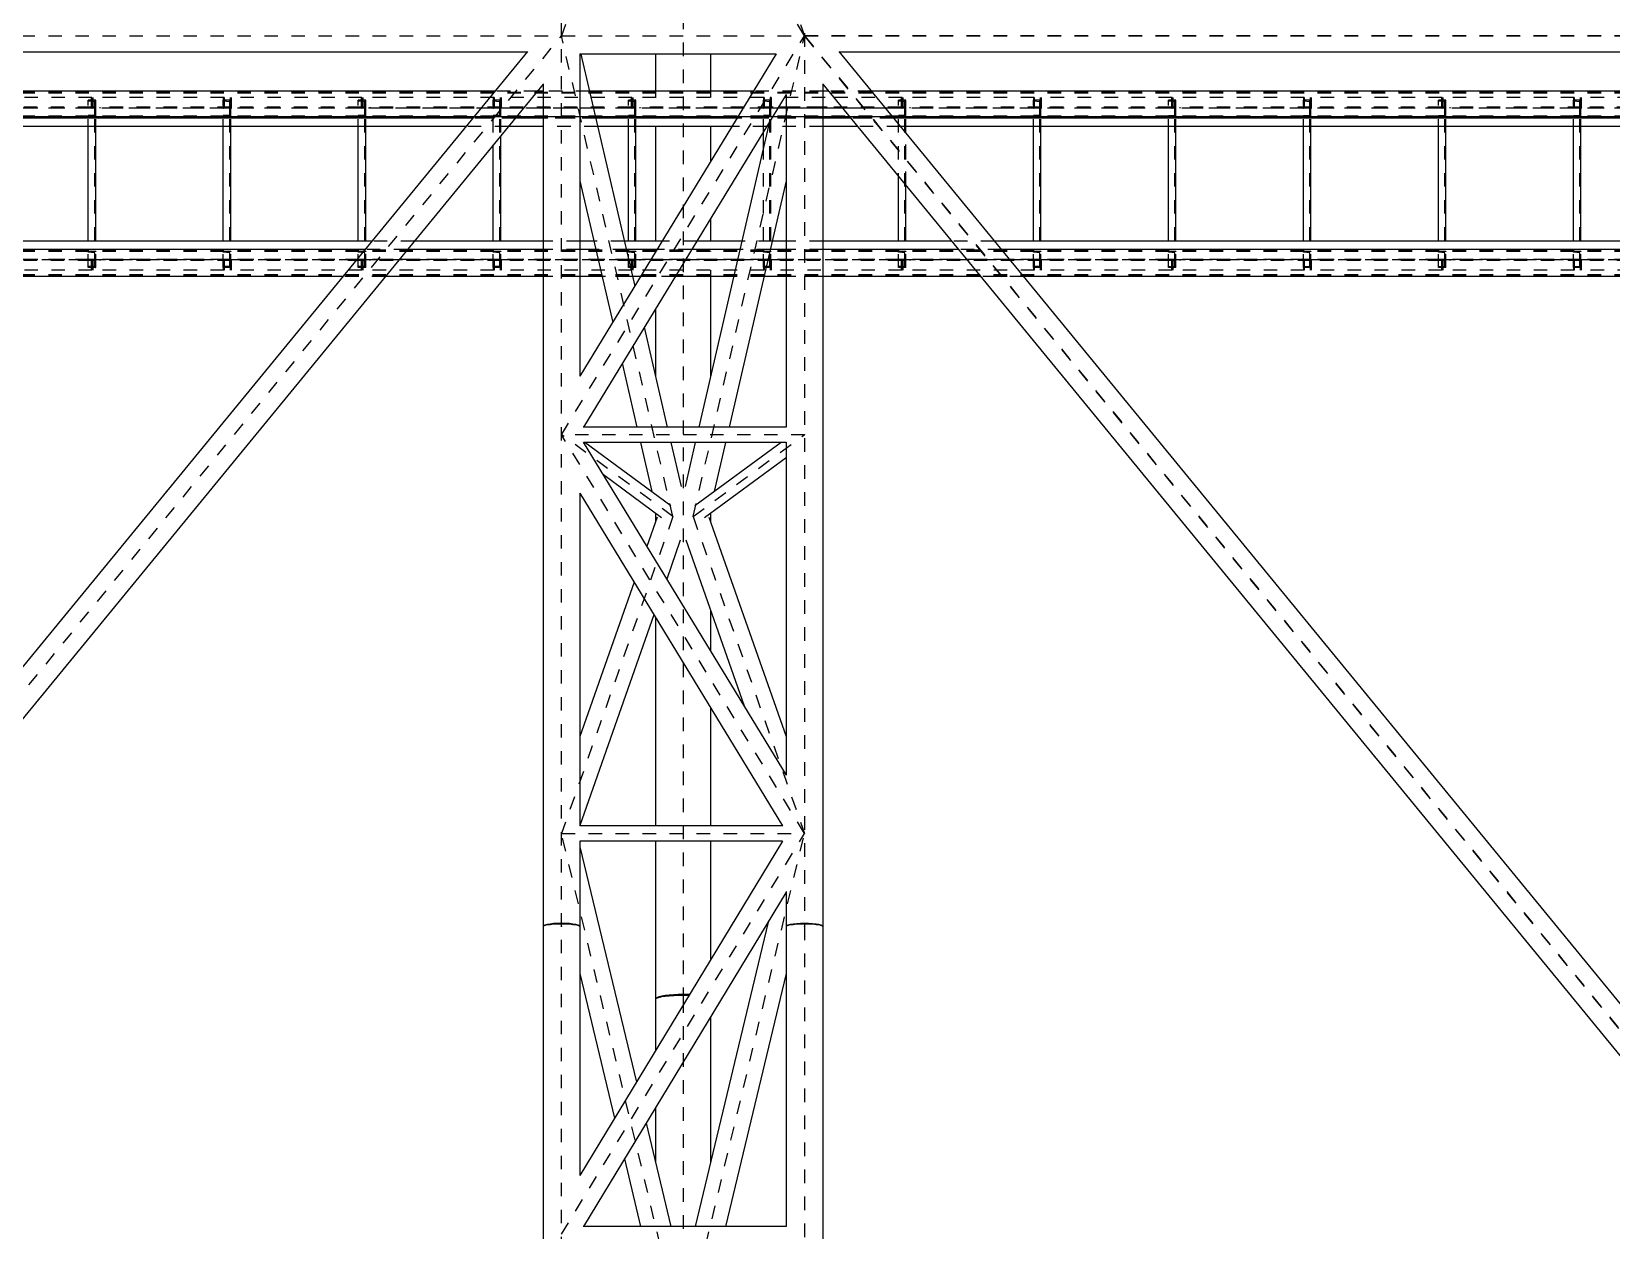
# Model space of a CAD drawing. Header units: millimetres. Extents: x 149919 to 150445, y 136651 to 136866.
# Drawn here: x 150305.14 to 150316.84, y 136816.72 to 136825.6 of the extents above; entities that cross this region are included whole.
import ezdxf

# ---------------------------------------------------------------- set-up
doc = ezdxf.new("R2010")
doc.units = ezdxf.units.MM
doc.header["$LTSCALE"] = 0.25
for name, pattern in [('CENTER', [50.8, 31.75, -6.35, 6.35, -6.35]), ('XKITLINE00', [0]), ('XKITLINE02', [4, 2, -2]), ('XKITLINE03', [6, 3, -1, 1, -1])]:
    doc.linetypes.add(name, pattern=pattern)

# ---------------------------------------------------------------- blocks, each defined once
blk = doc.blocks.new('çatıı')
at = {"color": 8, "linetype": 'CENTER'}
for p, q in [((16725, 16860.1), (16725, 18041.9)), ((16905, 18041.9), (16905, 16860.1)), ((16815, 17975), (16815, 16806.3)), ((16905, 17520), (16725, 17815.4)), ((16807.5, 17754.7), (16725, 17520)), ((16822.5, 17754.7), (16905, 17520)), ((15265, 15740.3), (16725, 17520)), ((15265, 17520), (16725, 17520)), ((16725, 17224.5), (16905, 17520)), ((16725, 17520), (16905, 17520)), ((16807.5, 17163.8), (16725, 17520)), ((16822.5, 17163.8), (16905, 17520)), ((17635, 17520), (16905, 17520)), ((16905, 17520), (17635, 16630.1)), ((17635, 16630.1), (16905, 17520)), ((16905, 17520), (17635, 17520)), ((16905, 16929.1), (16725, 17224.5)), ((16905, 17224.5), (16725, 17224.5)), ((16807.5, 17163.8), (16725, 17224.5)), ((16822.5, 17163.8), (16905, 17224.5)), ((16807.5, 17163.8), (16725, 16929.1)), ((16822.5, 17163.8), (16905, 16929.1)), ((16725, 16632.2), (16905, 16929.1)), ((16725, 16929.1), (16905, 16929.1)), ((16807.5, 16585.3), (16725, 16929.1)), ((16822.5, 16585.3), (16905, 16929.1)), ((16725, 15740.3), (16725, 16860.1)), ((16905, 16860.1), (16905, 15740.3)), ((16815, 16806.3), (16815, 15914.4))]:
    blk.add_line(p, q, dxfattribs=at)
at = {"color": 8, "linetype": 'XKITLINE00'}
for p, q in [((16699.2, 17507.8), (15290.7, 17507.8)), ((16699.8, 17508.4), (15994.5, 16648.8)), ((16884.1, 17506.6), (16738.6, 17267.9)), ((16738.6, 17506.6), (16738.6, 17267.9)), ((16883.9, 17506.3), (16738.6, 17506.3)), ((16739.4, 17506.3), (16779.2, 17334.5)), ((16794.7, 17506.3), (16794.7, 17474.3)), ((16835.3, 17506.3), (16835.3, 17474.3)), ((16930.3, 17508.4), (17635, 16649.3)), ((16930.3, 17508.4), (17635, 16649.3)), ((17635, 17507.8), (16930.7, 17507.8)), ((17635, 17507.8), (16930.7, 17507.8)), ((16711.3, 17484.1), (16010.8, 16630.1)), ((16711.3, 17484.4), (16711.3, 16860.1)), ((16918.6, 17484.4), (16918.6, 16860.1)), ((16918.6, 17484.1), (17619.2, 16630.1)), ((16918.6, 17484.1), (17619.2, 16630.1)), ((16891.3, 17476.6), (16741.2, 17230.2)), ((16891.3, 17476.6), (16891.3, 17230.2)), ((16794.7, 17460.6), (16794.7, 17460.3)), ((16835.3, 17460.6), (16835.3, 17460.3)), ((16794.7, 17452.8), (16794.7, 17367.8)), ((16879, 17456.4), (16826.6, 17230.2)), ((16835.3, 17452.8), (16835.3, 17426.5)), ((16738.6, 17412.5), (16762.9, 17307.7)), ((16891.3, 17412.5), (16849.1, 17230.2)), ((16835.3, 17384.6), (16835.3, 17367.8)), ((16794.7, 17360.3), (16794.7, 17360)), ((16835.3, 17360.3), (16835.3, 17360)), ((16835.3, 17346.3), (16835.3, 17267.6)), ((16794.7, 17318), (16794.7, 17267.6)), ((16786.2, 17304.1), (16803.3, 17230.2)), ((16770, 17277.4), (16780.9, 17230.2)), ((16891.5, 17230.2), (16741, 17230.2)), ((16741.1, 17219), (16891.3, 16972.4)), ((16891.3, 17218.8), (16741.2, 17218.8)), ((16806.1, 17171.9), (16742.4, 17218.8)), ((16783.5, 17218.8), (16792, 17182.3)), ((16806, 17218.8), (16813.6, 17186.1)), ((16824, 17218.8), (16816.5, 17186.2)), ((16887.7, 17218.8), (16823.7, 17171.7)), ((16846.5, 17218.8), (16838, 17182.3)), ((16891.3, 17219), (16891.3, 16972.4)), ((16891.3, 17207.4), (16831, 17163)), ((16799.1, 17162.9), (16756, 17194.7)), ((16738.6, 17181.2), (16888.8, 16934.8)), ((16738.6, 17181.2), (16738.6, 16934.8)), ((16794.7, 17166.1), (16794.7, 17160.4)), ((16835.3, 17166.2), (16835.3, 17160.4)), ((16795.8, 17163.5), (16788.2, 17141.8)), ((16834.2, 17163.4), (16891.3, 17000.9)), ((16812.9, 17146.3), (16802.9, 17117.6)), ((16817, 17146.5), (16860.2, 17023.6)), ((16778.8, 17115.2), (16738.6, 17000.9)), ((16793.5, 17091.1), (16738.6, 16934.9)), ((16794.7, 17089.2), (16794.7, 16934.8)), ((16835.3, 17094.4), (16835.3, 17064.4)), ((16835.3, 17022.5), (16835.3, 16934.8)), ((16889, 16934.8), (16738.5, 16934.8)), ((16888.8, 16923.5), (16738.6, 16675.7)), ((16738.6, 16923.5), (16738.6, 16860.1)), ((16888.8, 16923.4), (16738.6, 16923.4)), ((16794.7, 16923.4), (16794.7, 16806.3)), ((16835.3, 16923.4), (16835.3, 16835.2)), ((16738.6, 16919.1), (16780.5, 16744.8)), ((16891.3, 16885.5), (16741.2, 16637.9)), ((16891.3, 16886), (16891.3, 16860.1)), ((16716.5, 16862), (16714.3, 16861.6)), ((16716.9, 16861.9), (16714.8, 16861.5)), ((16719.1, 16862.3), (16716.5, 16862)), ((16719.1, 16861.8), (16716.5, 16861.5)), ((16719.3, 16862.2), (16716.9, 16861.9)), ((16722, 16862.4), (16719.1, 16862.3)), ((16722, 16861.9), (16719.1, 16861.8)), ((16722.1, 16862.3), (16719.3, 16862.2)), ((16725, 16862.5), (16722, 16862.4)), ((16725, 16861.9), (16722, 16861.9)), ((16725, 16862.4), (16722.1, 16862.3)), ((16728, 16862.4), (16725, 16862.5)), ((16727.9, 16862.3), (16725, 16862.4)), ((16728, 16861.9), (16725, 16861.9)), ((16730.7, 16862.2), (16727.9, 16862.3)), ((16730.9, 16862.3), (16728, 16862.4)), ((16730.9, 16861.8), (16728, 16861.9)), ((16733.1, 16861.9), (16730.7, 16862.2)), ((16733.5, 16862), (16730.9, 16862.3)), ((16733.5, 16861.5), (16730.9, 16861.8)), ((16735.2, 16861.5), (16733.1, 16861.9)), ((16735.7, 16861.6), (16733.5, 16862)), ((16878, 16863.5), (16823.9, 16637.9)), ((16896.5, 16862), (16894.3, 16861.6)), ((16896.9, 16861.9), (16894.8, 16861.5)), ((16899.1, 16862.2), (16896.5, 16862)), ((16899.1, 16861.8), (16896.5, 16861.5)), ((16899.3, 16862.2), (16896.9, 16861.9)), ((16902, 16862.4), (16899.1, 16862.2)), ((16902, 16861.9), (16899.1, 16861.8)), ((16902.1, 16862.3), (16899.3, 16862.2)), ((16905, 16862.5), (16902, 16862.4)), ((16905, 16861.9), (16902, 16861.9)), ((16905, 16862.4), (16902.1, 16862.3)), ((16908, 16862.4), (16905, 16862.5)), ((16907.9, 16862.3), (16905, 16862.4)), ((16908, 16861.9), (16905, 16861.9)), ((16910.7, 16862.2), (16907.9, 16862.3)), ((16910.9, 16862.2), (16908, 16862.4)), ((16910.9, 16861.8), (16908, 16861.9)), ((16913.1, 16861.9), (16910.7, 16862.2)), ((16913.5, 16862), (16910.9, 16862.2)), ((16913.5, 16861.5), (16910.9, 16861.8)), ((16915.2, 16861.5), (16913.1, 16861.9)), ((16915.7, 16861.6), (16913.5, 16862)), ((16711.7, 16860.6), (16711.3, 16860.1)), ((16711.7, 16860.5), (16711.3, 16860.1)), ((16711.3, 16860.1), (16711.3, 15786)), ((16712.7, 16861.1), (16711.7, 16860.6)), ((16712.7, 16860.9), (16711.7, 16860.5)), ((16714.3, 16861.6), (16712.7, 16861.1)), ((16714.3, 16861.3), (16712.7, 16860.9)), ((16713.2, 16861.1), (16713, 16861)), ((16714.8, 16861.5), (16713.2, 16861.1)), ((16716.5, 16861.5), (16714.3, 16861.3)), ((16735.7, 16861.3), (16733.5, 16861.5)), ((16736.8, 16861.1), (16735.2, 16861.5)), ((16737.3, 16861.1), (16735.7, 16861.6)), ((16737.3, 16860.9), (16735.7, 16861.3)), ((16737, 16861), (16736.8, 16861.1)), ((16738.3, 16860.6), (16737.3, 16861.1)), ((16738.3, 16860.5), (16737.3, 16860.9)), ((16738.3, 16860.6), (16738.6, 16860.1)), ((16738.3, 16860.5), (16738.6, 16860.1)), ((16738.6, 16860.1), (16738.6, 16675.7)), ((16891.7, 16860.6), (16891.3, 16860.1)), ((16891.7, 16860.5), (16891.3, 16860.1)), ((16891.3, 16860.1), (16891.3, 16637.9)), ((16892.7, 16861.1), (16891.7, 16860.6)), ((16892.7, 16860.9), (16891.7, 16860.5)), ((16894.3, 16861.6), (16892.7, 16861.1)), ((16894.3, 16861.3), (16892.7, 16860.9)), ((16893.2, 16861.1), (16893, 16861)), ((16894.8, 16861.5), (16893.2, 16861.1)), ((16896.5, 16861.5), (16894.3, 16861.3)), ((16915.7, 16861.3), (16913.5, 16861.5)), ((16916.8, 16861.1), (16915.2, 16861.5)), ((16917.3, 16861.1), (16915.7, 16861.6)), ((16917.3, 16860.9), (16915.7, 16861.3)), ((16917, 16861), (16916.8, 16861.1)), ((16918.3, 16860.6), (16917.3, 16861.1)), ((16918.3, 16860.5), (16917.3, 16860.9)), ((16918.3, 16860.6), (16918.6, 16860.1)), ((16918.3, 16860.5), (16918.6, 16860.1)), ((16918.6, 16860.1), (16918.6, 15786)), ((16738.6, 16825.3), (16764.3, 16718.1)), ((16891.3, 16825.3), (16846.4, 16637.9)), ((16795, 16806.9), (16794.7, 16806.3)), ((16795, 16806.8), (16794.7, 16806.3)), ((16794.7, 16806.3), (16794.7, 16768.2)), ((16795.9, 16807.5), (16795, 16806.9)), ((16795.9, 16807.2), (16795, 16806.8)), ((16797.4, 16808), (16795.9, 16807.5)), ((16797.4, 16807.6), (16795.9, 16807.2)), ((16799.4, 16808.5), (16797.4, 16808)), ((16799.4, 16808), (16797.4, 16807.6)), ((16798.4, 16807.9), (16797.9, 16807.7)), ((16800.3, 16808.4), (16798.4, 16807.9)), ((16801.9, 16809), (16799.4, 16808.5)), ((16801.9, 16808.4), (16799.4, 16808)), ((16802.7, 16808.8), (16800.3, 16808.4)), ((16804.8, 16809.3), (16801.9, 16809)), ((16804.8, 16808.6), (16801.9, 16808.4)), ((16805.4, 16809.2), (16802.7, 16808.8)), ((16808.1, 16809.6), (16804.8, 16809.3)), ((16808.1, 16808.8), (16804.8, 16808.6)), ((16808.5, 16809.4), (16805.4, 16809.2)), ((16811.5, 16809.7), (16808.1, 16809.6)), ((16811.5, 16809), (16808.1, 16808.8)), ((16811.7, 16809.5), (16808.5, 16809.4)), ((16815, 16809.8), (16811.5, 16809.7)), ((16815, 16809), (16811.5, 16809)), ((16815, 16809.6), (16811.7, 16809.5)), ((16818.5, 16809.7), (16815, 16809.8)), ((16818.3, 16809.5), (16815, 16809.6)), ((16818.5, 16809), (16815, 16809)), ((16819.7, 16809.5), (16818.3, 16809.5)), ((16819.8, 16809.7), (16818.5, 16809.7)), ((16819.4, 16808.9), (16818.5, 16809)), ((16835.3, 16793), (16835.3, 16685.5)), ((16794.7, 16726.1), (16794.7, 16685.5)), ((16787.7, 16714.6), (16806.1, 16637.9)), ((16771.6, 16688), (16783.6, 16637.9)), ((16891.4, 16637.9), (16741, 16637.9))]:
    blk.add_line(p, q, dxfattribs=at)
at = {"color": 116, "linetype": 'XKITLINE02', "true_color": 0x136734}
for p, q in [((17635, 17478.1), (13535, 17478.1)), ((17635, 17477.6), (13535, 17477.6)), ((16377.2, 17474.3), (16279.6, 17474.3)), ((16374.5, 17348.3), (16374.5, 17472.3)), ((16380, 17472.3), (16374.5, 17472.3)), ((16380, 17472.3), (16374.5, 17472.3)), ((16374.5, 17471.6), (16374.5, 17472.3)), ((16379.3, 17471.2), (16374.5, 17471.6)), ((16376.7, 17474.3), (16376.7, 17467.1)), ((16377.2, 17466.3), (16377.2, 17474.3)), ((16475.1, 17474.3), (16377.2, 17474.3)), ((16377.2, 17466.3), (16377.2, 17474.3)), ((16377.8, 17474.3), (16377.8, 17467.1)), ((16379.3, 17348.3), (16379.3, 17472.3)), ((16379.3, 17461.3), (16379.3, 17471.2)), ((16380, 17348.3), (16380, 17472.3)), ((16380, 17460.3), (16380, 17472.3)), ((16474.5, 17474.3), (16474.5, 17466.3)), ((16474.5, 17348.3), (16474.5, 17472.3)), ((16480, 17472.3), (16474.5, 17472.3)), ((16480, 17472.3), (16474.5, 17472.3)), ((16474.5, 17471.6), (16474.5, 17472.3)), ((16479.3, 17471.2), (16474.5, 17471.6)), ((16475.1, 17474.3), (16475.1, 17467.1)), ((16479.3, 17348.3), (16479.3, 17472.3)), ((16479.3, 17461.3), (16479.3, 17471.2)), ((16577.2, 17474.3), (16479.6, 17474.3)), ((16479.6, 17474.3), (16479.6, 17467.1)), ((16480, 17348.3), (16480, 17472.3)), ((16480, 17460.3), (16480, 17472.3)), ((16480.2, 17474.3), (16480.2, 17466.3)), ((16574.5, 17348.3), (16574.5, 17472.3)), ((16580, 17472.3), (16574.5, 17472.3)), ((16580, 17472.3), (16574.5, 17472.3)), ((16574.5, 17471.6), (16574.5, 17472.3)), ((16579.3, 17471.2), (16574.5, 17471.6)), ((16576.7, 17474.3), (16576.7, 17467.1)), ((16577.2, 17466.3), (16577.2, 17474.3)), ((16675.1, 17474.3), (16577.2, 17474.3)), ((16577.2, 17466.3), (16577.2, 17474.3)), ((16577.8, 17474.3), (16577.8, 17467.1)), ((16579.3, 17348.3), (16579.3, 17472.3)), ((16579.3, 17461.3), (16579.3, 17471.2)), ((16580, 17348.3), (16580, 17472.3)), ((16580, 17460.3), (16580, 17472.3)), ((16674.5, 17474.3), (16674.5, 17466.3)), ((16674.5, 17348.3), (16674.5, 17472.3)), ((16680, 17472.3), (16674.5, 17472.3)), ((16680, 17472.3), (16674.5, 17472.3)), ((16674.5, 17471.6), (16674.5, 17472.3)), ((16679.3, 17471.2), (16674.5, 17471.6)), ((16675.1, 17474.3), (16675.1, 17467.1)), ((16707.1, 17479), (16675.6, 17479)), ((16679.3, 17348.3), (16679.3, 17472.3)), ((16679.3, 17461.3), (16679.3, 17471.2)), ((16777.2, 17474.3), (16679.6, 17474.3)), ((16679.6, 17474.3), (16679.6, 17467.1)), ((16680, 17348.3), (16680, 17472.3)), ((16680, 17460.3), (16680, 17472.3)), ((16680.2, 17474.3), (16680.2, 17466.3)), ((16745.7, 17479), (16711.3, 17479)), ((16774.5, 17348.3), (16774.5, 17472.3)), ((16780, 17472.3), (16774.5, 17472.3)), ((16780, 17472.3), (16774.5, 17472.3)), ((16774.5, 17471.6), (16774.5, 17472.3)), ((16779.3, 17471.2), (16774.5, 17471.6)), ((16776.7, 17474.3), (16776.7, 17467.1)), ((16777.2, 17466.3), (16777.2, 17474.3)), ((16875.1, 17474.3), (16777.2, 17474.3)), ((16777.2, 17466.3), (16777.2, 17474.3)), ((16777.8, 17474.3), (16777.8, 17467.1)), ((16779.3, 17348.3), (16779.3, 17472.3)), ((16779.3, 17461.3), (16779.3, 17471.2)), ((16780, 17348.3), (16780, 17472.3)), ((16780, 17460.3), (16780, 17472.3)), ((16918.6, 17479), (16867.2, 17479)), ((16874.5, 17474.3), (16874.5, 17466.3)), ((16874.5, 17348.3), (16874.5, 17472.3)), ((16880, 17472.3), (16874.5, 17472.3)), ((16880, 17472.3), (16874.5, 17472.3)), ((16874.5, 17471.6), (16874.5, 17472.3)), ((16879.3, 17471.2), (16874.5, 17471.6)), ((16875.1, 17474.3), (16875.1, 17467.1)), ((16879.3, 17348.3), (16879.3, 17472.3)), ((16879.3, 17461.3), (16879.3, 17471.2)), ((16920.3, 17474.3), (16879.6, 17474.3)), ((16879.6, 17474.3), (16879.6, 17467.1)), ((16880, 17348.3), (16880, 17472.3)), ((16880, 17460.3), (16880, 17472.3)), ((16880.2, 17474.3), (16880.2, 17466.3)), ((16977.2, 17474.3), (16918.6, 17474.3)), ((16954.4, 17479), (16922.9, 17479)), ((16974.5, 17348.3), (16974.5, 17472.3)), ((16980, 17472.3), (16974.5, 17472.3)), ((16980, 17472.3), (16974.5, 17472.3)), ((16974.5, 17471.6), (16974.5, 17472.3)), ((16979.3, 17471.2), (16974.5, 17471.6)), ((16976.7, 17474.3), (16976.7, 17467.1)), ((16977.2, 17466.3), (16977.2, 17474.3)), ((17075.1, 17474.3), (16977.2, 17474.3)), ((16977.2, 17466.3), (16977.2, 17474.3)), ((16977.8, 17474.3), (16977.8, 17467.1)), ((16979.3, 17348.3), (16979.3, 17472.3)), ((16979.3, 17461.3), (16979.3, 17471.2)), ((16980, 17348.3), (16980, 17472.3)), ((16980, 17460.3), (16980, 17472.3)), ((17074.5, 17474.3), (17074.5, 17466.3)), ((17074.5, 17348.3), (17074.5, 17472.3)), ((17080, 17472.3), (17074.5, 17472.3)), ((17080, 17472.3), (17074.5, 17472.3)), ((17074.5, 17471.6), (17074.5, 17472.3)), ((17079.3, 17471.2), (17074.5, 17471.6)), ((17075.1, 17474.3), (17075.1, 17467.1)), ((17079.3, 17348.3), (17079.3, 17472.3)), ((17079.3, 17461.3), (17079.3, 17471.2)), ((17177.2, 17474.3), (17079.6, 17474.3)), ((17079.6, 17474.3), (17079.6, 17467.1)), ((17080, 17348.3), (17080, 17472.3)), ((17080, 17460.3), (17080, 17472.3)), ((17080.2, 17474.3), (17080.2, 17466.3)), ((17174.5, 17348.3), (17174.5, 17472.3)), ((17180, 17472.3), (17174.5, 17472.3)), ((17180, 17472.3), (17174.5, 17472.3)), ((17174.5, 17471.6), (17174.5, 17472.3)), ((17179.3, 17471.2), (17174.5, 17471.6)), ((17176.7, 17474.3), (17176.7, 17467.1)), ((17275.1, 17474.3), (17177.2, 17474.3)), ((17177.2, 17466.3), (17177.2, 17474.3)), ((17177.2, 17466.3), (17177.2, 17474.3)), ((17177.8, 17474.3), (17177.8, 17467.1)), ((17179.3, 17348.3), (17179.3, 17472.3)), ((17179.3, 17461.3), (17179.3, 17471.2)), ((17180, 17348.3), (17180, 17472.3)), ((17180, 17460.3), (17180, 17472.3)), ((17274.5, 17474.3), (17274.5, 17466.3)), ((17274.5, 17348.3), (17274.5, 17472.3)), ((17280, 17472.3), (17274.5, 17472.3)), ((17280, 17472.3), (17274.5, 17472.3)), ((17274.5, 17471.6), (17274.5, 17472.3)), ((17279.3, 17471.2), (17274.5, 17471.6)), ((17275.1, 17474.3), (17275.1, 17467.1)), ((17279.3, 17348.3), (17279.3, 17472.3)), ((17279.3, 17461.3), (17279.3, 17471.2)), ((17377.2, 17474.3), (17279.6, 17474.3)), ((17279.6, 17474.3), (17279.6, 17467.1)), ((17280, 17348.3), (17280, 17472.3)), ((17280, 17460.3), (17280, 17472.3)), ((17280.2, 17474.3), (17280.2, 17466.3)), ((17374.5, 17348.3), (17374.5, 17472.3)), ((17380, 17472.3), (17374.5, 17472.3)), ((17380, 17472.3), (17374.5, 17472.3)), ((17374.5, 17471.6), (17374.5, 17472.3)), ((17379.3, 17471.2), (17374.5, 17471.6)), ((17376.7, 17474.3), (17376.7, 17467.1)), ((17475.1, 17474.3), (17377.2, 17474.3)), ((17377.2, 17466.3), (17377.2, 17474.3)), ((17377.2, 17466.3), (17377.2, 17474.3)), ((17377.8, 17474.3), (17377.8, 17467.1)), ((17379.3, 17348.3), (17379.3, 17472.3)), ((17379.3, 17461.3), (17379.3, 17471.2)), ((17380, 17348.3), (17380, 17472.3)), ((17380, 17460.3), (17380, 17472.3)), ((17474.5, 17474.3), (17474.5, 17466.3)), ((17474.5, 17348.3), (17474.5, 17472.3)), ((17480, 17472.3), (17474.5, 17472.3)), ((17480, 17472.3), (17474.5, 17472.3)), ((17474.5, 17471.6), (17474.5, 17472.3)), ((17479.3, 17471.2), (17474.5, 17471.6)), ((17475.1, 17474.3), (17475.1, 17467.1)), ((17479.3, 17348.3), (17479.3, 17472.3)), ((17479.3, 17461.3), (17479.3, 17471.2)), ((17577.2, 17474.3), (17479.6, 17474.3)), ((17479.6, 17474.3), (17479.6, 17467.1)), ((17480, 17348.3), (17480, 17472.3)), ((17480, 17460.3), (17480, 17472.3)), ((17480.2, 17474.3), (17480.2, 17466.3)), ((17635, 17460.4), (13535, 17460.4)), ((17635, 17460.3), (13535, 17460.3)), ((17635, 17459.8), (13535, 17459.8)), ((17635, 17459.4), (13535, 17459.4)), ((17635, 17459), (13575, 17459)), ((16376.7, 17467.1), (16274.3, 17467.1)), ((16377.2, 17466.3), (16274.3, 17466.3)), ((16371.4, 17467.1), (16371.4, 17466.3)), ((16379.3, 17461.3), (16374.5, 17461)), ((16374.5, 17460.3), (16374.5, 17461)), ((16380, 17460.3), (16374.5, 17460.3)), ((16480.3, 17466.3), (16377.2, 17466.3)), ((16380, 17466.3), (16377.2, 17466.3)), ((16480.3, 17467.1), (16377.8, 17467.1)), ((16383, 17467.1), (16383, 17466.3)), ((16576.7, 17467.1), (16474.3, 17467.1)), ((16474.3, 17467.1), (16474.3, 17466.3)), ((16577.2, 17466.3), (16474.3, 17466.3)), ((16479.3, 17461.3), (16474.5, 17461)), ((16474.5, 17460.3), (16474.5, 17461)), ((16480, 17460.3), (16474.5, 17460.3)), ((16480.3, 17467.1), (16480.3, 17466.3)), ((16571.4, 17467.1), (16571.4, 17466.3)), ((16579.3, 17461.3), (16574.5, 17461)), ((16574.5, 17460.3), (16574.5, 17461)), ((16580, 17460.3), (16574.5, 17460.3)), ((16680.3, 17466.3), (16577.2, 17466.3)), ((16672.1, 17466.3), (16577.2, 17466.3)), ((16680.3, 17467.1), (16577.8, 17467.1)), ((16583, 17467.1), (16583, 17466.3)), ((16690.7, 17459), (16659.2, 17459)), ((16776.7, 17467.1), (16674.3, 17467.1)), ((16674.3, 17467.1), (16674.3, 17466.3)), ((16777.2, 17466.3), (16674.3, 17466.3)), ((16679.3, 17461.3), (16674.5, 17461)), ((16674.5, 17460.3), (16674.5, 17461)), ((16680, 17460.3), (16674.5, 17460.3)), ((16748.7, 17466.3), (16680.2, 17466.3)), ((16680.3, 17467.1), (16680.3, 17466.3)), ((16750.4, 17459), (16711.3, 17459)), ((16771.4, 17467.1), (16771.4, 17466.3)), ((16779.3, 17461.3), (16774.5, 17461)), ((16774.5, 17460.3), (16774.5, 17461)), ((16780, 17460.3), (16774.5, 17460.3)), ((16880.3, 17466.3), (16777.2, 17466.3)), ((16860.3, 17466.3), (16777.2, 17466.3)), ((16880.3, 17467.1), (16777.8, 17467.1)), ((16783, 17467.1), (16783, 17466.3)), ((16918.6, 17459), (16855.1, 17459)), ((16976.7, 17467.1), (16874.3, 17467.1)), ((16921.8, 17467.1), (16874.3, 17467.1)), ((16874.3, 17467.1), (16874.3, 17466.3)), ((16964.8, 17466.3), (16874.3, 17466.3)), ((16879.3, 17461.3), (16874.5, 17461)), ((16874.5, 17460.3), (16874.5, 17461)), ((16880, 17460.3), (16874.5, 17460.3)), ((16880.3, 17467.1), (16880.3, 17466.3)), ((16977.2, 17466.3), (16921.8, 17466.3)), ((16970.8, 17459), (16939.3, 17459)), ((16971.4, 17467.1), (16971.4, 17466.3)), ((16979.3, 17461.3), (16974.5, 17461)), ((16974.5, 17460.3), (16974.5, 17461)), ((16980, 17460.3), (16974.5, 17460.3)), ((17080.3, 17466.3), (16977.2, 17466.3)), ((16980, 17466.3), (16977.2, 17466.3)), ((17080.3, 17467.1), (16977.8, 17467.1)), ((16983, 17467.1), (16983, 17466.3)), ((17176.7, 17467.1), (17074.3, 17467.1)), ((17074.3, 17467.1), (17074.3, 17466.3)), ((17177.2, 17466.3), (17074.3, 17466.3)), ((17079.3, 17461.3), (17074.5, 17461)), ((17074.5, 17460.3), (17074.5, 17461)), ((17080, 17460.3), (17074.5, 17460.3)), ((17080.3, 17467.1), (17080.3, 17466.3)), ((17171.4, 17467.1), (17171.4, 17466.3)), ((17174.5, 17461), (17179.3, 17461.3)), ((17174.5, 17460.3), (17174.5, 17461)), ((17180, 17460.3), (17174.5, 17460.3)), ((17280.3, 17466.3), (17177.2, 17466.3)), ((17180, 17466.3), (17177.2, 17466.3)), ((17280.3, 17467.1), (17177.8, 17467.1)), ((17183, 17467.1), (17183, 17466.3)), ((17376.7, 17467.1), (17274.3, 17467.1)), ((17274.3, 17467.1), (17274.3, 17466.3)), ((17377.2, 17466.3), (17274.3, 17466.3)), ((17274.5, 17461), (17279.3, 17461.3)), ((17274.5, 17460.3), (17274.5, 17461)), ((17280, 17460.3), (17274.5, 17460.3)), ((17280.3, 17467.1), (17280.3, 17466.3)), ((17371.4, 17467.1), (17371.4, 17466.3)), ((17374.5, 17461), (17379.3, 17461.3)), ((17374.5, 17460.3), (17374.5, 17461)), ((17380, 17460.3), (17374.5, 17460.3)), ((17480.3, 17466.3), (17377.2, 17466.3)), ((17380, 17466.3), (17377.2, 17466.3)), ((17480.3, 17467.1), (17377.8, 17467.1)), ((17383, 17467.1), (17383, 17466.3)), ((17576.7, 17467.1), (17474.3, 17467.1)), ((17474.3, 17467.1), (17474.3, 17466.3)), ((17577.2, 17466.3), (17474.3, 17466.3)), ((17474.5, 17461), (17479.3, 17461.3)), ((17474.5, 17460.3), (17474.5, 17461)), ((17480, 17460.3), (17474.5, 17460.3)), ((17480.3, 17467.1), (17480.3, 17466.3)), ((16685.6, 17452.8), (16654.1, 17452.8)), ((16751.8, 17452.8), (16711.3, 17452.8)), ((16876.8, 17452.8), (16851.3, 17452.8)), ((16918.6, 17452.8), (16878.2, 17452.8)), ((16975.9, 17452.8), (16944.4, 17452.8)), ((16980, 17409.4), (16980, 17447.8)), ((16874.5, 17348.3), (16874.5, 17436.8)), ((16374.5, 17348.3), (16374.5, 17367.8)), ((16380, 17348.3), (16380, 17367.8)), ((16474.5, 17348.3), (16474.5, 17367.8)), ((16480, 17348.3), (16480, 17367.8)), ((16574.5, 17348.3), (16574.5, 17367.8)), ((16580, 17348.3), (16580, 17367.8)), ((16615.9, 17367.8), (16584.4, 17367.8)), ((16674.5, 17348.3), (16674.5, 17367.8)), ((16680, 17348.3), (16680, 17367.8)), ((16738.6, 17367.8), (16711.3, 17367.8)), ((16771.5, 17367.8), (16749, 17367.8)), ((16774.5, 17348.3), (16774.5, 17367.8)), ((16780, 17348.3), (16780, 17367.8)), ((16825, 17367.8), (16799.5, 17367.8)), ((16881, 17367.8), (16858.5, 17367.8)), ((16918.6, 17367.8), (16891.3, 17367.8)), ((16974.5, 17348.3), (16974.5, 17367.8)), ((16980, 17348.3), (16980, 17367.8)), ((17045.6, 17367.8), (17014.1, 17367.8)), ((17074.5, 17348.3), (17074.5, 17367.8)), ((17080, 17348.3), (17080, 17367.8)), ((17174.5, 17348.3), (17174.5, 17367.8)), ((17180, 17348.3), (17180, 17367.8)), ((17274.5, 17348.3), (17274.5, 17367.8)), ((17280, 17348.3), (17280, 17367.8)), ((17374.5, 17348.3), (17374.5, 17367.8)), ((17380, 17348.3), (17380, 17367.8)), ((17474.5, 17348.3), (17474.5, 17367.8)), ((17480, 17348.3), (17480, 17367.8)), ((17635, 17361.1), (13535, 17361.1)), ((17635, 17360.7), (13535, 17360.7)), ((17635, 17360.3), (13535, 17360.3)), ((17635, 17360.2), (13535, 17360.2)), ((16377.2, 17354.3), (16274.3, 17354.3)), ((16376.7, 17353.5), (16274.3, 17353.5)), ((16371.4, 17354.3), (16371.4, 17353.5)), ((16380, 17360.3), (16374.5, 17360.3)), ((16374.5, 17359.6), (16374.5, 17360.3)), ((16379.3, 17359.2), (16374.5, 17359.6)), ((16376.7, 17353.5), (16376.7, 17346.3)), ((16377.2, 17346.3), (16377.2, 17354.3)), ((16480.3, 17354.3), (16377.2, 17354.3)), ((16377.2, 17346.3), (16377.2, 17354.3)), ((16480.3, 17353.5), (16377.8, 17353.5)), ((16377.8, 17353.5), (16377.8, 17346.3)), ((16379.3, 17349.3), (16379.3, 17359.2)), ((16380, 17348.3), (16380, 17360.3)), ((16383, 17354.3), (16383, 17353.5)), ((16577.2, 17354.3), (16474.3, 17354.3)), ((16474.3, 17354.3), (16474.3, 17353.5)), ((16576.7, 17353.5), (16474.3, 17353.5)), ((16480, 17360.3), (16474.5, 17360.3)), ((16474.5, 17359.6), (16474.5, 17360.3)), ((16479.3, 17359.2), (16474.5, 17359.6)), ((16474.5, 17354.3), (16474.5, 17346.3)), ((16475.1, 17353.5), (16475.1, 17346.3)), ((16479.3, 17349.3), (16479.3, 17359.2)), ((16479.6, 17353.5), (16479.6, 17346.3)), ((16480, 17348.3), (16480, 17360.3)), ((16480.2, 17354.3), (16480.2, 17346.3)), ((16480.3, 17354.3), (16480.3, 17353.5)), ((16571.4, 17354.3), (16571.4, 17353.5)), ((16580, 17360.3), (16574.5, 17360.3)), ((16574.5, 17359.6), (16574.5, 17360.3)), ((16579.3, 17359.2), (16574.5, 17359.6)), ((16576.7, 17353.5), (16576.7, 17346.3)), ((16577.2, 17354.3), (16577.2, 17346.3)), ((16680.3, 17354.3), (16577.2, 17354.3)), ((16577.2, 17354.3), (16577.2, 17346.3)), ((16680.3, 17353.5), (16577.8, 17353.5)), ((16577.8, 17353.5), (16577.8, 17346.3)), ((16610.8, 17361.6), (16579.3, 17361.6)), ((16579.3, 17349.3), (16579.3, 17359.2)), ((16580, 17348.3), (16580, 17360.3)), ((16583, 17354.3), (16583, 17353.5)), ((16777.2, 17354.3), (16674.3, 17354.3)), ((16674.3, 17354.3), (16674.3, 17353.5)), ((16776.7, 17353.5), (16674.3, 17353.5)), ((16680, 17360.3), (16674.5, 17360.3)), ((16674.5, 17359.6), (16674.5, 17360.3)), ((16679.3, 17359.2), (16674.5, 17359.6)), ((16674.5, 17354.3), (16674.5, 17346.3)), ((16675.1, 17353.5), (16675.1, 17346.3)), ((16679.3, 17349.3), (16679.3, 17359.2)), ((16679.6, 17353.5), (16679.6, 17346.3)), ((16680, 17348.3), (16680, 17360.3)), ((16680.2, 17354.3), (16680.2, 17346.3)), ((16680.3, 17354.3), (16680.3, 17353.5)), ((16738.6, 17361.6), (16711.3, 17361.6)), ((16772.9, 17361.6), (16750.4, 17361.6)), ((16771.4, 17354.3), (16771.4, 17353.5)), ((16780, 17360.3), (16774.5, 17360.3)), ((16774.5, 17359.6), (16774.5, 17360.3)), ((16779.3, 17359.2), (16774.5, 17359.6)), ((16776.7, 17353.5), (16776.7, 17346.3)), ((16777.2, 17346.3), (16777.2, 17354.3)), ((16880.3, 17354.3), (16777.2, 17354.3)), ((16777.2, 17346.3), (16777.2, 17354.3)), ((16880.3, 17353.5), (16777.8, 17353.5)), ((16777.8, 17353.5), (16777.8, 17346.3)), ((16779.3, 17349.3), (16779.3, 17359.2)), ((16780, 17348.3), (16780, 17360.3)), ((16783, 17354.3), (16783, 17353.5)), ((16821.3, 17361.6), (16795.7, 17361.6)), ((16879.5, 17361.6), (16857.1, 17361.6)), ((16977.2, 17354.3), (16874.3, 17354.3)), ((16874.3, 17354.3), (16874.3, 17353.5)), ((16976.7, 17353.5), (16874.3, 17353.5)), ((16880, 17360.3), (16874.5, 17360.3)), ((16874.5, 17359.6), (16874.5, 17360.3)), ((16879.3, 17359.2), (16874.5, 17359.6)), ((16874.5, 17354.3), (16874.5, 17346.3)), ((16875.1, 17353.5), (16875.1, 17346.3)), ((16879.3, 17349.3), (16879.3, 17359.2)), ((16879.6, 17353.5), (16879.6, 17346.3)), ((16880, 17348.3), (16880, 17360.3)), ((16880.2, 17354.3), (16880.2, 17346.3)), ((16880.3, 17354.3), (16880.3, 17353.5)), ((16918.6, 17361.6), (16891.3, 17361.6)), ((16971.4, 17354.3), (16971.4, 17353.5)), ((16980, 17360.3), (16974.5, 17360.3)), ((16974.5, 17359.6), (16974.5, 17360.3)), ((16979.3, 17359.2), (16974.5, 17359.6)), ((16976.7, 17353.5), (16976.7, 17346.3)), ((16977.2, 17346.3), (16977.2, 17354.3)), ((17080.3, 17354.3), (16977.2, 17354.3)), ((16977.2, 17346.3), (16977.2, 17354.3)), ((17080.3, 17353.5), (16977.8, 17353.5)), ((16977.8, 17353.5), (16977.8, 17346.3)), ((16979.3, 17349.3), (16979.3, 17359.2)), ((16980, 17348.3), (16980, 17360.3)), ((16983, 17354.3), (16983, 17353.5)), ((17050.7, 17361.6), (17019.2, 17361.6)), ((17177.2, 17354.3), (17074.3, 17354.3)), ((17074.3, 17354.3), (17074.3, 17353.5)), ((17176.7, 17353.5), (17074.3, 17353.5)), ((17080, 17360.3), (17074.5, 17360.3)), ((17074.5, 17359.6), (17074.5, 17360.3)), ((17079.3, 17359.2), (17074.5, 17359.6)), ((17074.5, 17354.3), (17074.5, 17346.3)), ((17075.1, 17353.5), (17075.1, 17346.3)), ((17079.3, 17349.3), (17079.3, 17359.2)), ((17079.6, 17353.5), (17079.6, 17346.3)), ((17080, 17348.3), (17080, 17360.3)), ((17080.2, 17354.3), (17080.2, 17346.3)), ((17080.3, 17354.3), (17080.3, 17353.5)), ((17171.4, 17354.3), (17171.4, 17353.5)), ((17180, 17360.3), (17174.5, 17360.3)), ((17174.5, 17359.6), (17174.5, 17360.3)), ((17179.3, 17359.2), (17174.5, 17359.6)), ((17176.7, 17353.5), (17176.7, 17346.3)), ((17280.3, 17354.3), (17177.2, 17354.3)), ((17177.2, 17346.3), (17177.2, 17354.3)), ((17177.2, 17346.3), (17177.2, 17354.3)), ((17280.3, 17353.5), (17177.8, 17353.5)), ((17177.8, 17353.5), (17177.8, 17346.3)), ((17179.3, 17349.3), (17179.3, 17359.2)), ((17180, 17348.3), (17180, 17360.3)), ((17183, 17354.3), (17183, 17353.5)), ((17377.2, 17354.3), (17274.3, 17354.3)), ((17274.3, 17354.3), (17274.3, 17353.5)), ((17376.7, 17353.5), (17274.3, 17353.5)), ((17280, 17360.3), (17274.5, 17360.3)), ((17274.5, 17359.6), (17274.5, 17360.3)), ((17279.3, 17359.2), (17274.5, 17359.6)), ((17274.5, 17354.3), (17274.5, 17346.3)), ((17275.1, 17353.5), (17275.1, 17346.3)), ((17279.3, 17349.3), (17279.3, 17359.2)), ((17279.6, 17353.5), (17279.6, 17346.3)), ((17280, 17348.3), (17280, 17360.3)), ((17280.2, 17354.3), (17280.2, 17346.3)), ((17280.3, 17354.3), (17280.3, 17353.5)), ((17371.4, 17354.3), (17371.4, 17353.5)), ((17380, 17360.3), (17374.5, 17360.3)), ((17374.5, 17359.6), (17374.5, 17360.3)), ((17379.3, 17359.2), (17374.5, 17359.6)), ((17376.7, 17353.5), (17376.7, 17346.3)), ((17480.3, 17354.3), (17377.2, 17354.3)), ((17377.2, 17346.3), (17377.2, 17354.3)), ((17377.2, 17346.3), (17377.2, 17354.3)), ((17480.3, 17353.5), (17377.8, 17353.5)), ((17377.8, 17353.5), (17377.8, 17346.3)), ((17379.3, 17349.3), (17379.3, 17359.2)), ((17380, 17348.3), (17380, 17360.3)), ((17383, 17354.3), (17383, 17353.5)), ((17577.2, 17354.3), (17474.3, 17354.3)), ((17474.3, 17354.3), (17474.3, 17353.5)), ((17576.7, 17353.5), (17474.3, 17353.5)), ((17480, 17360.3), (17474.5, 17360.3)), ((17474.5, 17359.6), (17474.5, 17360.3)), ((17479.3, 17359.2), (17474.5, 17359.6)), ((17474.5, 17354.3), (17474.5, 17346.3)), ((17475.1, 17353.5), (17475.1, 17346.3)), ((17479.3, 17349.3), (17479.3, 17359.2)), ((17479.6, 17353.5), (17479.6, 17346.3)), ((17480, 17348.3), (17480, 17360.3)), ((17480.2, 17354.3), (17480.2, 17346.3)), ((17480.3, 17354.3), (17480.3, 17353.5)), ((17635, 17343), (13535, 17343)), ((17635, 17342.4), (13535, 17342.4)), ((17635, 17341.6), (13572.9, 17341.6)), ((16377.2, 17346.3), (16279.6, 17346.3)), ((16379.3, 17349.3), (16374.5, 17349)), ((16374.5, 17348.3), (16374.5, 17349)), ((16380, 17348.3), (16374.5, 17348.3)), ((16380, 17348.3), (16374.5, 17348.3)), ((16475.1, 17346.3), (16377.2, 17346.3)), ((16479.3, 17349.3), (16474.5, 17349)), ((16474.5, 17348.3), (16474.5, 17349)), ((16480, 17348.3), (16474.5, 17348.3)), ((16480, 17348.3), (16474.5, 17348.3)), ((16577.2, 17346.3), (16479.6, 17346.3)), ((16594.4, 17341.6), (16562.9, 17341.6)), ((16579.3, 17349.3), (16574.5, 17349)), ((16574.5, 17348.3), (16574.5, 17349)), ((16580, 17348.3), (16574.5, 17348.3)), ((16580, 17348.3), (16574.5, 17348.3)), ((16675.1, 17346.3), (16577.2, 17346.3)), ((16679.3, 17349.3), (16674.5, 17349)), ((16674.5, 17348.3), (16674.5, 17349)), ((16680, 17348.3), (16674.5, 17348.3)), ((16680, 17348.3), (16674.5, 17348.3)), ((16777.2, 17346.3), (16679.6, 17346.3)), ((16738.6, 17341.6), (16711.3, 17341.6)), ((16777.6, 17341.6), (16755.1, 17341.6)), ((16779.3, 17349.3), (16774.5, 17349)), ((16774.5, 17348.3), (16774.5, 17349)), ((16780, 17348.3), (16774.5, 17348.3)), ((16780, 17348.3), (16774.5, 17348.3)), ((16875.1, 17346.3), (16777.2, 17346.3)), ((16809.1, 17341.6), (16783.5, 17341.6)), ((16874.9, 17341.6), (16852.4, 17341.6)), ((16879.3, 17349.3), (16874.5, 17349)), ((16874.5, 17348.3), (16874.5, 17349)), ((16880, 17348.3), (16874.5, 17348.3)), ((16880, 17348.3), (16874.5, 17348.3)), ((16977.2, 17346.3), (16879.6, 17346.3)), ((16918.6, 17341.6), (16891.3, 17341.6)), ((16979.3, 17349.3), (16974.5, 17349)), ((16974.5, 17348.3), (16974.5, 17349)), ((16980, 17348.3), (16974.5, 17348.3)), ((16980, 17348.3), (16974.5, 17348.3)), ((17075.1, 17346.3), (16977.2, 17346.3)), ((17067.1, 17341.6), (17035.6, 17341.6)), ((17079.3, 17349.3), (17074.5, 17349)), ((17074.5, 17348.3), (17074.5, 17349)), ((17080, 17348.3), (17074.5, 17348.3)), ((17080, 17348.3), (17074.5, 17348.3)), ((17177.2, 17346.3), (17079.6, 17346.3)), ((17174.5, 17349), (17179.3, 17349.3)), ((17174.5, 17348.3), (17174.5, 17349)), ((17180, 17348.3), (17174.5, 17348.3)), ((17180, 17348.3), (17174.5, 17348.3)), ((17275.1, 17346.3), (17177.2, 17346.3)), ((17274.5, 17349), (17279.3, 17349.3)), ((17274.5, 17348.3), (17274.5, 17349)), ((17280, 17348.3), (17274.5, 17348.3)), ((17280, 17348.3), (17274.5, 17348.3)), ((17377.2, 17346.3), (17279.6, 17346.3)), ((17374.5, 17349), (17379.3, 17349.3)), ((17374.5, 17348.3), (17374.5, 17349)), ((17380, 17348.3), (17374.5, 17348.3)), ((17380, 17348.3), (17374.5, 17348.3)), ((17475.1, 17346.3), (17377.2, 17346.3)), ((17474.5, 17349), (17479.3, 17349.3)), ((17474.5, 17348.3), (17474.5, 17349)), ((17480, 17348.3), (17474.5, 17348.3)), ((17480, 17348.3), (17474.5, 17348.3)), ((17577.2, 17346.3), (17479.6, 17346.3))]:
    blk.add_line(p, q, dxfattribs=at)
at = {"color": 7, "linetype": 'XKITLINE00'}
for p, q in [((16675.6, 17479), (15314.4, 17479)), ((16711.3, 17479), (16707.1, 17479)), ((16867.2, 17479), (16745.7, 17479)), ((16922.9, 17479), (16918.6, 17479)), ((17635, 17479), (16954.4, 17479)), ((16659.2, 17459), (15330.8, 17459)), ((16711.3, 17459), (16690.7, 17459)), ((16855.1, 17459), (16750.4, 17459)), ((16939.3, 17459), (16918.6, 17459)), ((17635, 17459), (16970.8, 17459)), ((16654.1, 17452.8), (15335.9, 17452.8)), ((16374.5, 17367.8), (16374.5, 17452.8)), ((16380, 17367.8), (16380, 17452.8)), ((16474.5, 17367.8), (16474.5, 17452.8)), ((16480, 17367.8), (16480, 17452.8)), ((16574.5, 17367.8), (16574.5, 17452.8)), ((16580, 17367.8), (16580, 17452.8)), ((16711.3, 17452.8), (16685.6, 17452.8)), ((16851.3, 17452.8), (16751.8, 17452.8)), ((16774.5, 17367.8), (16774.5, 17452.8)), ((16780, 17367.8), (16780, 17452.8)), ((16874.5, 17436.8), (16874.5, 17449)), ((16878.2, 17452.8), (16876.8, 17452.8)), ((16944.4, 17452.8), (16918.6, 17452.8)), ((17635, 17452.8), (16975.9, 17452.8)), ((16980, 17447.8), (16980, 17452.8)), ((17074.5, 17367.8), (17074.5, 17452.8)), ((17080, 17367.8), (17080, 17452.8)), ((17174.5, 17367.8), (17174.5, 17452.8)), ((17180, 17367.8), (17180, 17452.8)), ((17274.5, 17367.8), (17274.5, 17452.8)), ((17280, 17367.8), (17280, 17452.8)), ((17374.5, 17367.8), (17374.5, 17452.8)), ((17380, 17367.8), (17380, 17452.8)), ((17474.5, 17367.8), (17474.5, 17452.8)), ((17480, 17367.8), (17480, 17452.8)), ((16674.5, 17367.8), (16674.5, 17439.2)), ((16680, 17367.8), (16680, 17445.9)), ((16974.5, 17367.8), (16974.5, 17416.1)), ((16980, 17367.8), (16980, 17409.4)), ((16584.4, 17367.8), (15405.6, 17367.8)), ((16711.3, 17367.8), (16615.9, 17367.8)), ((16749, 17367.8), (16738.6, 17367.8)), ((16799.5, 17367.8), (16771.5, 17367.8)), ((16858.5, 17367.8), (16825, 17367.8)), ((16891.3, 17367.8), (16881, 17367.8)), ((17014.1, 17367.8), (16918.6, 17367.8)), ((17635, 17367.8), (17045.6, 17367.8)), ((16579.3, 17361.6), (15410.7, 17361.6)), ((16711.3, 17361.6), (16610.8, 17361.6)), ((16750.4, 17361.6), (16738.6, 17361.6)), ((16795.7, 17361.6), (16772.9, 17361.6)), ((16857.1, 17361.6), (16821.3, 17361.6)), ((16891.3, 17361.6), (16879.5, 17361.6)), ((17019.2, 17361.6), (16918.6, 17361.6)), ((17635, 17361.6), (17050.7, 17361.6)), ((16562.9, 17341.6), (15427.1, 17341.6)), ((16711.3, 17341.6), (16594.4, 17341.6)), ((16755.1, 17341.6), (16738.6, 17341.6)), ((16783.5, 17341.6), (16777.6, 17341.6)), ((16852.4, 17341.6), (16809.1, 17341.6)), ((16891.3, 17341.6), (16874.9, 17341.6)), ((17035.6, 17341.6), (16918.6, 17341.6)), ((17635, 17341.6), (17067.1, 17341.6))]:
    blk.add_line(p, q, dxfattribs=at)
at = {"color": 1, "linetype": 'XKITLINE03'}
for p, q in [((16380, 17348.3), (16380, 17472.3)), ((16480, 17348.3), (16480, 17472.3)), ((16580, 17348.3), (16580, 17472.3)), ((16680, 17348.3), (16680, 17472.3)), ((16780, 17348.3), (16780, 17472.3)), ((16880, 17348.3), (16880, 17472.3)), ((16980, 17348.3), (16980, 17472.3)), ((17080, 17348.3), (17080, 17472.3)), ((17180, 17348.3), (17180, 17472.3)), ((17280, 17348.3), (17280, 17472.3)), ((17380, 17348.3), (17380, 17472.3)), ((17480, 17348.3), (17480, 17472.3)), ((17635, 17466.3), (13535, 17466.3)), ((13535, 17460.3), (17635, 17460.3)), ((16377.2, 17466.3), (16280.2, 17466.3)), ((16474.5, 17466.3), (16377.2, 17466.3)), ((16577.2, 17466.3), (16480.2, 17466.3)), ((16674.5, 17466.3), (16577.2, 17466.3)), ((16777.2, 17466.3), (16680.2, 17466.3)), ((16874.5, 17466.3), (16777.2, 17466.3)), ((16977.2, 17466.3), (16880.2, 17466.3)), ((17074.5, 17466.3), (16977.2, 17466.3)), ((17177.2, 17466.3), (17080.2, 17466.3)), ((17274.5, 17466.3), (17177.2, 17466.3)), ((17377.2, 17466.3), (17280.2, 17466.3)), ((17474.5, 17466.3), (17377.2, 17466.3)), ((17577.2, 17466.3), (17480.2, 17466.3)), ((17635, 17360.3), (13535, 17360.3)), ((17635, 17354.3), (13535, 17354.3)), ((16280.2, 17354.3), (16377.2, 17354.3)), ((16377.2, 17354.3), (16474.5, 17354.3)), ((16480.2, 17354.3), (16577.2, 17354.3)), ((16577.2, 17354.3), (16674.5, 17354.3)), ((16680.2, 17354.3), (16777.2, 17354.3)), ((16777.2, 17354.3), (16874.5, 17354.3)), ((16880.2, 17354.3), (16977.2, 17354.3)), ((16977.2, 17354.3), (17074.5, 17354.3)), ((17080.2, 17354.3), (17177.2, 17354.3)), ((17177.2, 17354.3), (17274.5, 17354.3)), ((17280.2, 17354.3), (17377.2, 17354.3)), ((17377.2, 17354.3), (17474.5, 17354.3)), ((17480.2, 17354.3), (17577.2, 17354.3))]:
    blk.add_line(p, q, dxfattribs=at)
at = {"color": 8, "linetype": 'XKITLINE00'}
for centre in [(16725, 17520), (16725, 17520), (16725, 17520), (16725, 17520), (16725, 17520), (16905, 17520), (16905, 17520), (16905, 17520), (16905, 17520), (16905, 17520), (16905, 17520), (16905, 17520), (16905, 17520), (16905, 17520), (16725, 17224.5), (16725, 17224.5), (16725, 17224.5), (16725, 17224.5), (16905, 17224.5), (16905, 17224.5), (16807.5, 17163.8), (16807.5, 17163.8), (16807.5, 17163.8), (16822.5, 17163.8), (16822.5, 17163.8), (16822.5, 17163.8), (16725, 16929.1), (16725, 16929.1), (16725, 16929.1), (16905, 16929.1), (16905, 16929.1), (16905, 16929.1), (16905, 16929.1), (16905, 16929.1), (16725, 16860.1), (16725, 16860.1), (16905, 16860.1), (16905, 16860.1), (16815, 16806.3), (16815, 16806.3)]:
    blk.add_circle(centre, 0.05, dxfattribs=at)
at = {"color": 1, "linetype": 'XKITLINE00'}
for centre in [(16380, 17472.3), (16480, 17472.3), (16580, 17472.3), (16680, 17472.3), (16780, 17472.3), (16880, 17472.3), (16980, 17472.3), (17080, 17472.3), (17180, 17472.3), (17280, 17472.3), (17380, 17472.3), (17480, 17472.3), (16377.2, 17466.3), (16377.2, 17466.3), (16380, 17460.3), (16474.5, 17466.3), (16480, 17460.3), (16480.2, 17466.3), (16577.2, 17466.3), (16577.2, 17466.3), (16580, 17460.3), (16674.5, 17466.3), (16680, 17460.3), (16680.2, 17466.3), (16777.2, 17466.3), (16777.2, 17466.3), (16780, 17460.3), (16874.5, 17466.3), (16880, 17460.3), (16880.2, 17466.3), (16977.2, 17466.3), (16977.2, 17466.3), (16980, 17460.3), (17074.5, 17466.3), (17080, 17460.3), (17080.2, 17466.3), (17177.2, 17466.3), (17177.2, 17466.3), (17180, 17460.3), (17274.5, 17466.3), (17280, 17460.3), (17280.2, 17466.3), (17377.2, 17466.3), (17377.2, 17466.3), (17380, 17460.3), (17474.5, 17466.3), (17480, 17460.3), (17480.2, 17466.3), (16377.2, 17354.3), (16377.2, 17354.3), (16380, 17360.3), (16474.5, 17354.3), (16480, 17360.3), (16480.2, 17354.3), (16577.2, 17354.3), (16577.2, 17354.3), (16580, 17360.3), (16674.5, 17354.3), (16680, 17360.3), (16680.2, 17354.3), (16777.2, 17354.3), (16777.2, 17354.3), (16780, 17360.3), (16874.5, 17354.3), (16880, 17360.3), (16880.2, 17354.3), (16977.2, 17354.3), (16977.2, 17354.3), (16980, 17360.3), (17074.5, 17354.3), (17080, 17360.3), (17080.2, 17354.3), (17177.2, 17354.3), (17177.2, 17354.3), (17180, 17360.3), (17274.5, 17354.3), (17280, 17360.3), (17280.2, 17354.3), (17377.2, 17354.3), (17377.2, 17354.3), (17380, 17360.3), (17474.5, 17354.3), (17480, 17360.3), (17480.2, 17354.3), (16380, 17348.3), (16480, 17348.3), (16580, 17348.3), (16680, 17348.3), (16780, 17348.3), (16880, 17348.3), (16980, 17348.3), (17080, 17348.3), (17180, 17348.3), (17280, 17348.3), (17380, 17348.3), (17480, 17348.3)]:
    blk.add_circle(centre, 0.05, dxfattribs=at)

msp = doc.modelspace()

# ---------------------------------------------------------------- block references
at = {"xscale": 0.009999943142843078, "yscale": 0.009999943142843078, "zscale": 0.009999943142843078}
msp.add_blockref('çatıı', (150141.814, 136650.373), dxfattribs=at)

doc.saveas('drawing.dxf')
